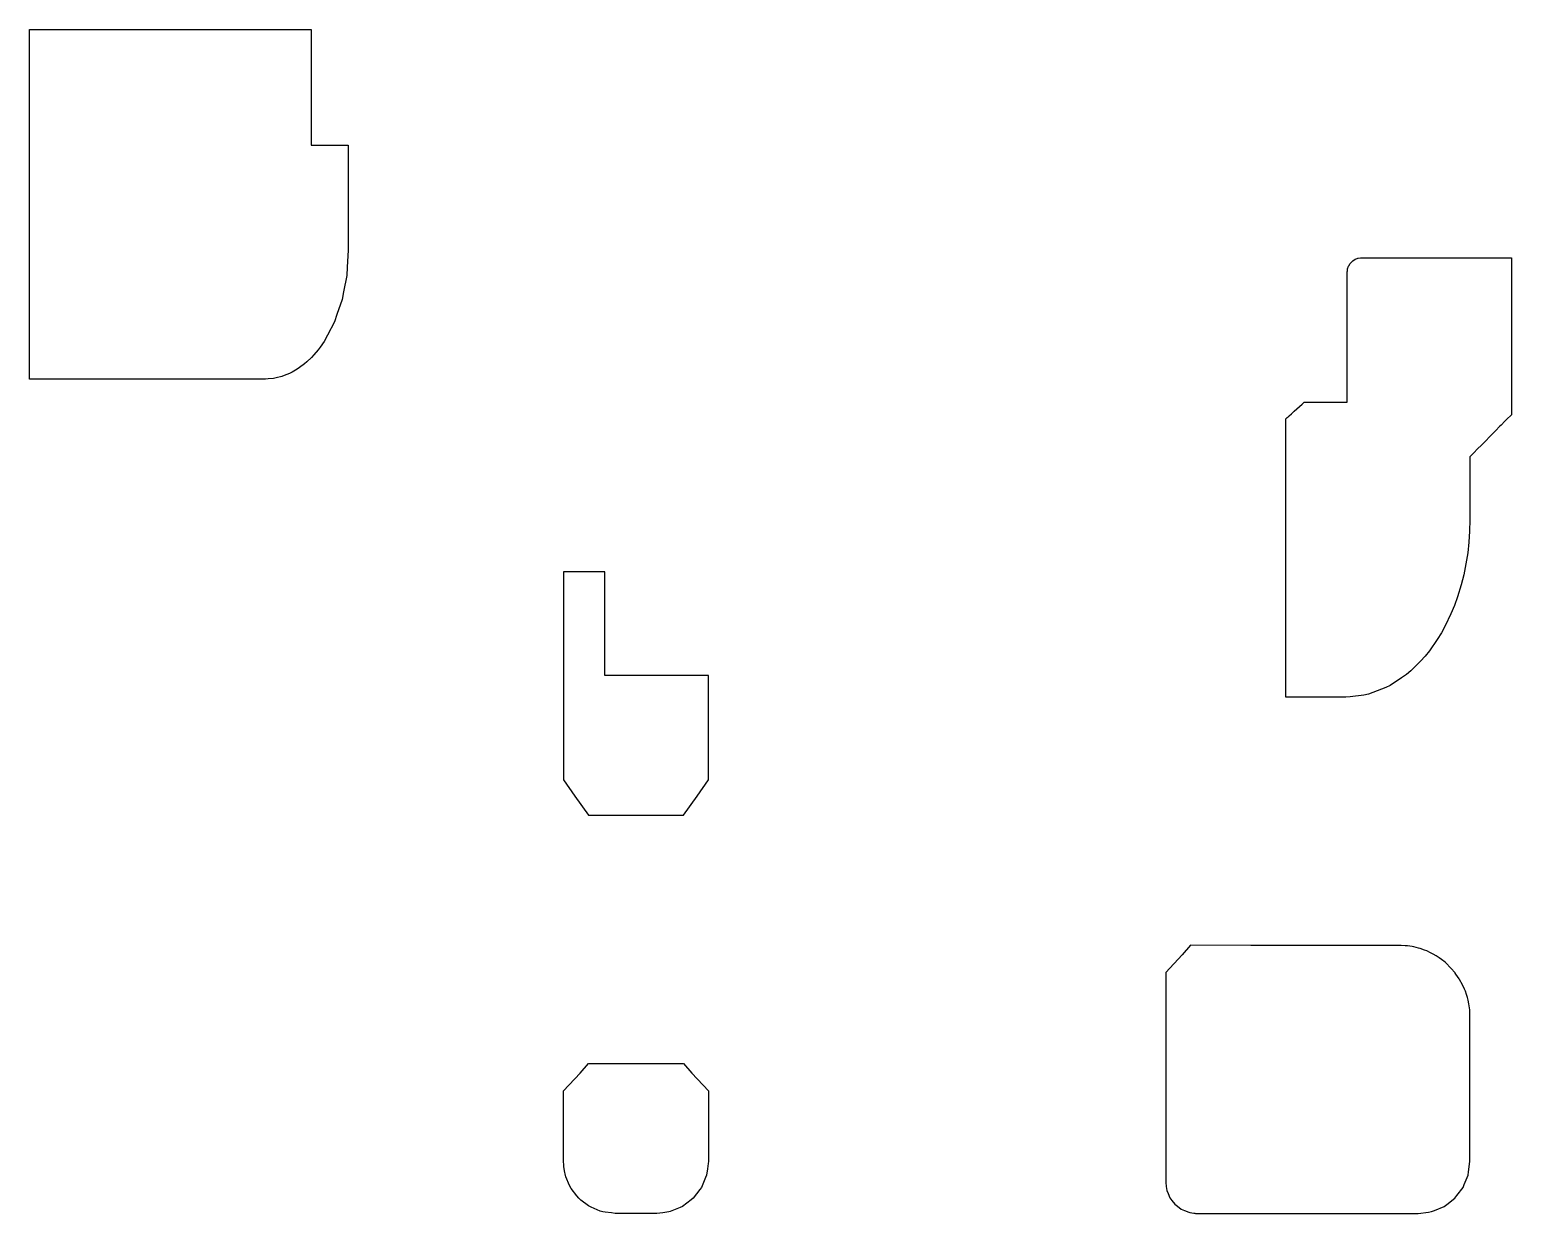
# Model space of a CAD drawing. Header units: metres. Extents: x 2.4 to 74, y -16 to 41.2.
import ezdxf

# ---------------------------------------------------------------- set-up
doc = ezdxf.new("R2010")
doc.units = ezdxf.units.M

msp = doc.modelspace()

# ---------------------------------------------------------------- linework, layer by layer
for p, q in [((2.4, 41.015), (2.4, 41.213)), ((2.4, 41.213), (6.128, 41.213)), ((2.4, 40.888), (2.4, 41.015)), ((2.4, 39.911), (2.4, 40.888)), ((6.128, 41.213), (16, 41.213)), ((16, 41.213), (16, 40.952)), ((16, 40.952), (16, 40.88)), ((16, 40.88), (16, 40.764)), ((16, 40.764), (16, 39.589)), ((16, 40.764), (16, 40.764)), ((2.4, 39.212), (2.4, 39.911)), ((16, 39.589), (16, 38.878)), ((2.4, 29.72), (2.4, 39.212)), ((16, 38.878), (16, 38.081)), ((16, 38.081), (16, 36.456)), ((16, 36.456), (16, 35.624)), ((16, 35.624), (17.282, 35.624)), ((17.282, 35.624), (17.8, 35.624)), ((17.8, 35.624), (17.8, 34.101)), ((17.8, 34.101), (17.8, 31.405)), ((17.8, 31.405), (17.8, 30.547)), ((17.8, 30.547), (17.748, 29.727)), ((66.334, 30.035), (66.459, 30.117)), ((66.459, 30.117), (66.462, 30.119)), ((66.462, 30.119), (66.576, 30.162)), ((66.576, 30.162), (66.6, 30.171)), ((66.6, 30.171), (66.601, 30.172)), ((66.601, 30.172), (66.601, 30.172)), ((66.601, 30.172), (66.602, 30.172)), ((66.602, 30.172), (66.708, 30.188)), ((66.708, 30.188), (66.742, 30.19)), ((66.742, 30.19), (71.176, 30.19)), ((71.176, 30.19), (74, 30.19)), ((71.176, 30.19), (71.176, 30.19)), ((74, 30.19), (74, 29.383)), ((2.4, 28.143), (2.4, 29.72)), ((17.748, 29.727), (17.723, 29.333)), ((66.071, 29.514), (66.075, 29.556)), ((66.071, 26.229), (66.071, 29.514)), ((66.075, 29.556), (66.086, 29.634)), ((66.086, 29.634), (66.089, 29.655)), ((66.089, 29.655), (66.134, 29.778)), ((66.134, 29.778), (66.141, 29.795)), ((66.141, 29.795), (66.217, 29.913)), ((66.217, 29.913), (66.224, 29.924)), ((66.224, 29.924), (66.328, 30.028)), ((66.328, 30.028), (66.334, 30.035)), ((74, 29.383), (74, 25.194)), ((17.723, 29.333), (17.569, 28.545)), ((2.4, 26.835), (2.4, 28.143)), ((17.496, 28.166), (17.246, 27.439)), ((17.569, 28.545), (17.496, 28.166)), ((17.246, 27.439), (17.126, 27.09)), ((2.4, 24.324), (2.4, 26.835)), ((17.126, 27.09), (16.79, 26.453)), ((16.432, 25.87), (16.338, 25.737)), ((16.628, 26.147), (16.432, 25.87)), ((16.79, 26.453), (16.628, 26.147)), ((66.071, 23.2), (66.071, 26.229)), ((15.795, 25.161), (15.686, 25.059)), ((16.022, 25.373), (15.795, 25.161)), ((16.125, 25.491), (16.022, 25.373)), ((16.338, 25.737), (16.125, 25.491)), ((74, 25.194), (74, 22.64)), ((14.192, 24.354), (13.927, 24.334)), ((14.318, 24.383), (14.192, 24.354)), ((14.58, 24.444), (14.318, 24.383)), ((14.704, 24.492), (14.58, 24.444)), ((14.961, 24.592), (14.704, 24.492)), ((15.081, 24.659), (14.961, 24.592)), ((15.331, 24.798), (15.081, 24.659)), ((15.446, 24.883), (15.331, 24.798)), ((15.686, 25.059), (15.446, 24.883)), ((6.099, 24.324), (2.4, 24.324)), ((13.8, 24.324), (6.099, 24.324)), ((13.927, 24.334), (13.8, 24.324)), ((63.637, 22.884), (63.77, 23.003)), ((63.77, 23.003), (63.891, 23.113)), ((63.891, 23.113), (63.944, 23.16)), ((63.944, 23.16), (63.988, 23.2)), ((63.988, 23.2), (64.247, 23.2)), ((64.247, 23.2), (64.248, 23.2)), ((64.248, 23.2), (64.25, 23.2)), ((64.25, 23.2), (64.251, 23.2)), ((64.251, 23.2), (66.071, 23.2)), ((63.1, 22.4), (63.105, 22.404)), ((63.1, 13.737), (63.1, 22.4)), ((63.105, 22.404), (63.118, 22.417)), ((63.118, 22.417), (63.142, 22.437)), ((63.142, 22.437), (63.174, 22.467)), ((63.174, 22.467), (63.215, 22.503)), ((63.215, 22.503), (63.263, 22.547)), ((63.263, 22.547), (63.379, 22.651)), ((63.379, 22.651), (63.507, 22.767)), ((63.507, 22.767), (63.637, 22.884)), ((73.686, 22.282), (73.509, 22.103)), ((73.767, 22.364), (73.686, 22.282)), ((74, 22.6), (73.767, 22.364)), ((74, 22.64), (74, 22.6)), ((73.155, 21.743), (72.556, 21.136)), ((73.234, 21.823), (73.155, 21.743)), ((73.449, 22.042), (73.234, 21.823)), ((73.509, 22.103), (73.449, 22.042)), ((72.371, 20.948), (72.186, 20.761)), ((72.555, 21.135), (72.371, 20.948)), ((72.556, 21.136), (72.555, 21.135)), ((72.186, 20.761), (72, 20.572)), ((72, 20.572), (72, 18.946)), ((72, 18.946), (72, 18.782)), ((72, 18.782), (72, 17.527)), ((72, 17.524), (71.981, 16.965)), ((72, 17.527), (72, 17.524)), ((71.981, 16.965), (71.948, 16.448)), ((71.893, 15.919), (71.802, 15.4)), ((71.948, 16.448), (71.893, 15.919)), ((71.802, 15.4), (71.7, 14.858)), ((28.875, 15), (28.2, 15)), ((28.2, 15), (28.2, 10.275)), ((30.2, 15), (28.875, 15)), ((30.2, 14.21), (30.2, 15)), ((71.581, 14.383), (71.39, 13.801)), ((71.7, 14.858), (71.581, 14.383)), ((30.2, 12.651), (30.2, 14.21)), ((63.1, 10.306), (63.1, 13.737)), ((71.39, 13.801), (71.249, 13.375)), ((71.08, 12.971), (70.799, 12.4)), ((71.249, 13.375), (71.08, 12.971)), ((30.2, 12.563), (30.2, 12.651)), ((30.2, 12.393), (30.2, 12.563)), ((30.2, 12.306), (30.2, 12.393)), ((30.2, 12.136), (30.2, 12.306)), ((70.799, 12.4), (70.617, 12.051)), ((30.2, 12.055), (30.2, 12.136)), ((30.2, 11.896), (30.2, 12.055)), ((30.2, 11.826), (30.2, 11.896)), ((30.2, 11.69), (30.2, 11.826)), ((30.2, 11.637), (30.2, 11.69)), ((30.2, 11.533), (30.2, 11.637)), ((30.2, 11.064), (30.2, 11.533)), ((70.413, 11.729), (70.038, 11.195)), ((70.617, 12.051), (70.413, 11.729)), ((30.2, 10), (30.2, 11.064)), ((69.833, 10.929), (69.61, 10.693)), ((70.038, 11.195), (69.833, 10.929)), ((28.2, 10.275), (28.2, 9.421)), ((63.1, 8.951), (63.1, 10.306)), ((68.926, 10.042), (68.699, 9.888)), ((69.142, 10.227), (68.926, 10.042)), ((69.61, 10.693), (69.142, 10.227)), ((28.2, 9.421), (28.2, 9.333)), ((28.2, 9.333), (28.2, 8.726)), ((32.096, 10), (30.2, 10)), ((35.2, 10), (32.096, 10)), ((35.2, 8.488), (35.2, 10)), ((67.931, 9.411), (67.298, 9.169)), ((68.147, 9.521), (67.931, 9.411)), ((68.699, 9.888), (68.147, 9.521)), ((28.2, 8.726), (28.2, 4.957)), ((63.544, 8.951), (63.1, 8.951)), ((66, 8.951), (63.544, 8.951)), ((66.21, 8.966), (66, 8.951)), ((66.876, 9.049), (66.21, 8.966)), ((67.089, 9.094), (66.876, 9.049)), ((67.298, 9.169), (67.089, 9.094)), ((35.2, 4.957), (35.2, 8.488)), ((28.2, 4.957), (28.749, 4.172)), ((34.651, 4.172), (35.2, 4.957)), ((35.2, 4.957), (35.2, 4.957)), ((28.749, 4.172), (29.4, 3.241)), ((34, 3.241), (34.651, 4.172)), ((29.4, 3.241), (32.357, 3.241)), ((32.357, 3.241), (34, 3.241)), ((58.098, -3.512), (57.3, -4.363)), ((58.5, -3.043), (58.098, -3.512)), ((61.411, -3.047), (58.5, -3.043)), ((68.672, -3.047), (61.411, -3.047)), ((68.876, -3.071), (68.672, -3.047)), ((68.976, -3.073), (68.876, -3.071)), ((69.213, -3.108), (68.976, -3.073)), ((69.285, -3.119), (69.213, -3.108)), ((69.512, -3.177), (69.285, -3.119)), ((69.599, -3.199), (69.512, -3.177)), ((69.805, -3.275), (69.599, -3.199)), ((69.913, -3.315), (69.805, -3.275)), ((70.09, -3.401), (69.913, -3.315)), ((70.22, -3.465), (70.09, -3.401)), ((70.363, -3.554), (70.22, -3.465)), ((70.516, -3.65), (70.363, -3.554)), ((70.62, -3.731), (70.516, -3.65)), ((70.794, -3.866), (70.62, -3.731)), ((70.861, -3.93), (70.794, -3.866)), ((71.049, -4.111), (70.861, -3.93)), ((71.082, -4.15), (71.049, -4.111)), ((71.277, -4.381), (71.082, -4.15)), ((57.3, -4.363), (57.3, -5.165)), ((71.282, -4.387), (71.277, -4.381)), ((71.314, -4.434), (71.282, -4.387)), ((71.476, -4.661), (71.314, -4.434)), ((71.495, -4.695), (71.476, -4.661)), ((71.642, -4.954), (71.495, -4.695)), ((71.733, -5.157), (71.642, -4.954)), ((57.3, -5.165), (57.3, -6.275)), ((71.776, -5.255), (71.733, -5.157)), ((71.833, -5.428), (71.776, -5.255)), ((71.877, -5.561), (71.833, -5.428)), ((71.91, -5.702), (71.877, -5.561)), ((71.947, -5.866), (71.91, -5.702)), ((57.3, -6.275), (57.3, -6.326)), ((57.3, -6.326), (57.3, -7.126)), ((71.962, -5.976), (71.947, -5.866)), ((71.987, -6.166), (71.962, -5.976)), ((71.997, -6.388), (71.987, -6.166)), ((72, -6.457), (71.997, -6.388)), ((57.3, -7.126), (57.3, -7.194)), ((72, -6.656), (72, -6.457)), ((72, -7.435), (72, -6.656)), ((72, -6.656), (72, -6.656)), ((57.3, -7.194), (57.3, -14.177)), ((72, -8.261), (72, -7.435)), ((72, -8.412), (72, -8.261)), ((72, -13.5), (72, -8.412)), ((28.2, -10.072), (28.998, -9.222)), ((28.998, -9.222), (29.4, -8.753)), ((29.4, -8.753), (30.576, -8.753)), ((30.576, -8.753), (34, -8.753)), ((34, -8.753), (34.402, -9.222)), ((34.402, -9.222), (35.2, -10.072)), ((28.2, -10.601), (28.2, -10.072)), ((28.2, -11.229), (28.2, -10.601)), ((35.2, -10.072), (35.2, -10.522)), ((35.2, -10.072), (35.2, -10.072)), ((35.2, -10.522), (35.2, -11.07)), ((28.2, -11.58), (28.2, -11.229)), ((35.2, -11.07), (35.2, -11.377)), ((35.2, -11.377), (35.2, -13.5)), ((28.2, -13.5), (28.2, -11.58)), ((28.208, -13.661), (28.2, -13.5)), ((35.195, -13.593), (35.154, -13.85)), ((35.2, -13.5), (35.195, -13.593)), ((71.935, -13.991), (72, -13.5)), ((28.212, -13.745), (28.208, -13.661)), ((28.262, -14.021), (28.212, -13.745)), ((28.274, -14.097), (28.262, -14.021)), ((28.318, -14.242), (28.274, -14.097)), ((28.49, -14.66), (28.318, -14.242)), ((35.065, -14.267), (34.865, -14.75)), ((35.115, -14.147), (35.065, -14.267)), ((35.154, -13.85), (35.115, -14.147)), ((57.3, -14.177), (57.3, -14.299)), ((57.3, -14.299), (57.3, -14.5)), ((71.725, -14.604), (71.915, -14.147)), ((71.915, -14.147), (71.935, -13.991)), ((28.561, -14.792), (28.49, -14.66)), ((28.839, -15.154), (28.561, -14.792)), ((34.786, -14.853), (34.468, -15.268)), ((34.865, -14.75), (34.786, -14.853)), ((57.3, -14.5), (57.322, -14.699)), ((57.322, -14.699), (57.34, -14.804)), ((57.34, -14.804), (57.351, -14.888)), ((57.351, -14.888), (57.412, -15.036)), ((71.364, -15.143), (71.665, -14.75)), ((71.665, -14.75), (71.725, -14.604)), ((28.932, -15.268), (28.839, -15.154)), ((29.039, -15.355), (28.932, -15.268)), ((29.411, -15.641), (29.039, -15.355)), ((29.529, -15.704), (29.411, -15.641)), ((29.969, -15.886), (29.529, -15.704)), ((33.83, -15.715), (33.347, -15.915)), ((33.95, -15.665), (33.83, -15.715)), ((34.365, -15.347), (33.95, -15.665)), ((34.468, -15.268), (34.365, -15.347)), ((57.412, -15.036), (57.501, -15.25)), ((57.501, -15.25), (57.598, -15.377)), ((57.598, -15.377), (57.739, -15.561)), ((57.739, -15.561), (57.866, -15.658)), ((57.866, -15.658), (58.05, -15.799)), ((70.293, -15.854), (70.75, -15.665)), ((70.75, -15.665), (70.875, -15.569)), ((70.875, -15.569), (71.268, -15.268)), ((71.268, -15.268), (71.364, -15.143)), ((30.094, -15.924), (29.969, -15.886)), ((30.214, -15.936), (30.094, -15.924)), ((30.513, -15.982), (30.214, -15.936)), ((30.7, -16), (30.513, -15.982)), ((31.816, -16), (30.7, -16)), ((32.7, -16), (31.816, -16)), ((32.998, -15.971), (32.7, -16)), ((33.283, -15.923), (32.998, -15.971)), ((33.347, -15.915), (33.283, -15.923)), ((58.05, -15.799), (58.198, -15.86)), ((58.198, -15.86), (58.412, -15.949)), ((58.412, -15.949), (58.466, -15.958)), ((58.466, -15.958), (58.652, -15.992)), ((58.652, -15.992), (58.677, -15.995)), ((58.677, -15.995), (58.701, -15.996)), ((58.701, -15.996), (58.738, -15.999)), ((58.738, -15.999), (58.763, -15.999)), ((58.763, -15.999), (58.8, -16)), ((58.8, -16), (65.747, -16)), ((65.747, -16), (69.5, -16)), ((69.5, -16), (69.991, -15.935)), ((69.991, -15.935), (70.147, -15.915)), ((70.147, -15.915), (70.293, -15.854))]:
    msp.add_line(p, q)

doc.saveas('drawing.dxf')
